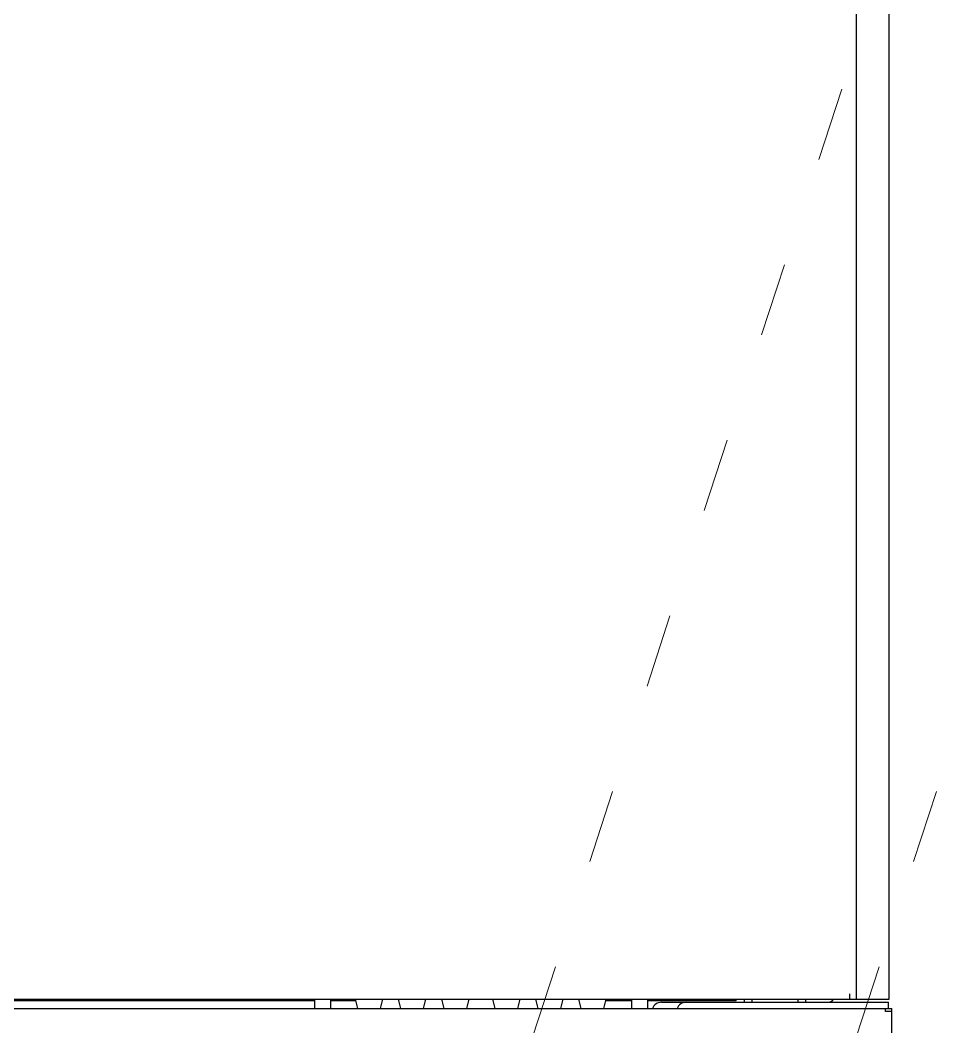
# Model space of a CAD drawing. Extents: x 59521 to 184406, y -1257 to 56672.
# Drawn here: x 70298 to 70596.2, y 18166.2 to 18493.3 of the extents above; entities that cross this region are included whole.
import ezdxf

# ---------------------------------------------------------------- set-up
doc = ezdxf.new("R2010")
doc.units = 0
doc.header["$MEASUREMENT"] = 0
doc.linetypes.add('ACAD_ISO03W100', pattern=[30, 12, -18])
doc.layers.get('0').update_dxf_attribs({"linetype": 'CONTINUOUS'})
for name, color, linetype in [('2403-00163_B-M4-1_0', 7, 'CONTINUOUS'), ('4209-01033_0', 7, 'CONTINUOUS'), ('4212-L0877_0', 7, 'CONTINUOUS'), ('4215-12269_9_0', 7, 'CONTINUOUS'), ('4215-12653_3_0', 7, 'CONTINUOUS'), ('4215-12657_0', 7, 'CONTINUOUS'), ('4215-12661_1_0', 7, 'CONTINUOUS'), ('4215-17085_1_0', 7, 'CONTINUOUS'), ('4215-17086_1_0', 7, 'CONTINUOUS'), ('CORNER_FITTING-2_041_0', 7, 'CONTINUOUS')]:
    doc.layers.add(name, color=color, linetype=linetype)
doc.layers.add('THICK', color=7, linetype='CONTINUOUS', lineweight=0)

# ---------------------------------------------------------------- blocks, each defined once
blk = doc.blocks.new('ju77')
at = {"layer": '2403-00163_B-M4-1_0', "color": 87, "linetype": 'Continuous'}
for p, q in [((140.86, -1554), (140.86, -1557)), ((146.06, -1554), (146.06, -1557)), ((243.86, -1554), (243.86, -1557)), ((249.06, -1554), (249.06, -1557))]:
    blk.add_line(p, q, dxfattribs=at)
at = {"layer": '4209-01033_0', "color": 87, "linetype": 'Continuous'}
for p, q in [((154.97, -1557), (154.22, -1554)), ((162.35, -1557), (163.1, -1554)), ((168.97, -1557), (168.22, -1554)), ((176.35, -1557), (177.1, -1554)), ((182.97, -1557), (182.22, -1554)), ((190.35, -1557), (191.1, -1554)), ((199.57, -1557), (198.82, -1554)), ((206.95, -1557), (207.7, -1554)), ((213.57, -1557), (212.82, -1554)), ((220.95, -1557), (221.7, -1554)), ((227.57, -1557), (226.82, -1554)), ((234.95, -1557), (235.7, -1554))]:
    blk.add_line(p, q, dxfattribs=at)
at = {"layer": '4212-L0877_0', "color": 87, "linetype": 'Continuous'}
blk.add_arc((307.46, -1552), 3, 270, 318.1357, dxfattribs=at)
at = {"layer": '4215-12269_9_0', "color": 87, "linetype": 'Continuous'}
for p, q in [((140.86, -1554.5), (40.97, -1554.5)), ((154.35, -1554.5), (146.06, -1554.5)), ((243.86, -1554.5), (235.57, -1554.5)), ((277.96, -1554.5), (249.06, -1554.5)), ((277.96, -1554.5), (277.96, -1554))]:
    blk.add_line(p, q, dxfattribs=at)
at = {"layer": '4215-12653_3_0', "color": 87, "linetype": 'Continuous'}
for p, q in [((327.66, -1554), (327.66, -558.5)), ((316.96, -1554), (327.66, -1554))]:
    blk.add_line(p, q, dxfattribs=at)
at = {"layer": '4215-12657_0', "color": 87, "linetype": 'Continuous'}
for p, q in [((-407.54, -1557), (328.46, -1557)), ((326.46, -1558), (326.46, -1557)), ((328.46, -1673), (328.46, -1557)), ((328.46, -1558), (326.46, -1558))]:
    blk.add_line(p, q, dxfattribs=at)
at = {"layer": '4215-12661_1_0', "color": 87, "linetype": 'Continuous'}
for p, q in [((316.96, 459), (316.96, -1554)), ((314.76, -1552.3), (314.76, -1554)), ((-397.04, -1554), (316.96, -1554))]:
    blk.add_line(p, q, dxfattribs=at)
at = {"layer": '4215-17085_1_0', "color": 87, "linetype": 'Continuous'}
for p in [(261.66, -1555), (327.46, -1557)]:
    blk.add_line(p, (327.46, -1555), dxfattribs=at)
blk.add_arc((261.66, -1558.2), 3.2, 90, 157.858, dxfattribs=at)
at = {"layer": '4215-17086_1_0', "color": 87, "linetype": 'Continuous'}
blk.add_line((253.66, -1555), (261.66, -1555), dxfattribs=at)
blk.add_arc((253.66, -1558.2), 3.2, 90, 157.858, dxfattribs=at)
at = {"layer": 'CORNER_FITTING-2_041_0', "color": 87, "linetype": 'Continuous'}
for p, q in [((280.46, -1554), (280.46, -1555)), ((282.96, -1554), (282.96, -1555)), ((297.96, -1554), (297.96, -1555)), ((300.46, -1554), (300.46, -1555))]:
    blk.add_line(p, q, dxfattribs=at)
blk = doc.blocks.new('ETRYRTERRTERWDDASW')
at = {"layer": 'THICK', "color": 1, "linetype": 'ACAD_ISO03W100', "ltscale": 2}
for p, q in [((214128.38, 51356.57), (213334.9, 48924.57)), ((214233.57, 51356.57), (213440.09, 48924.57))]:
    blk.add_line(p, q, dxfattribs=at)

msp = doc.modelspace()

# ---------------------------------------------------------------- block references
for name, p in [('ETRYRTERRTERWDDASW', (-142967.852, -31060.397)), ('ju77', (70252.779, 19729.172))]:
    msp.add_blockref(name, p)

doc.saveas('drawing.dxf')
